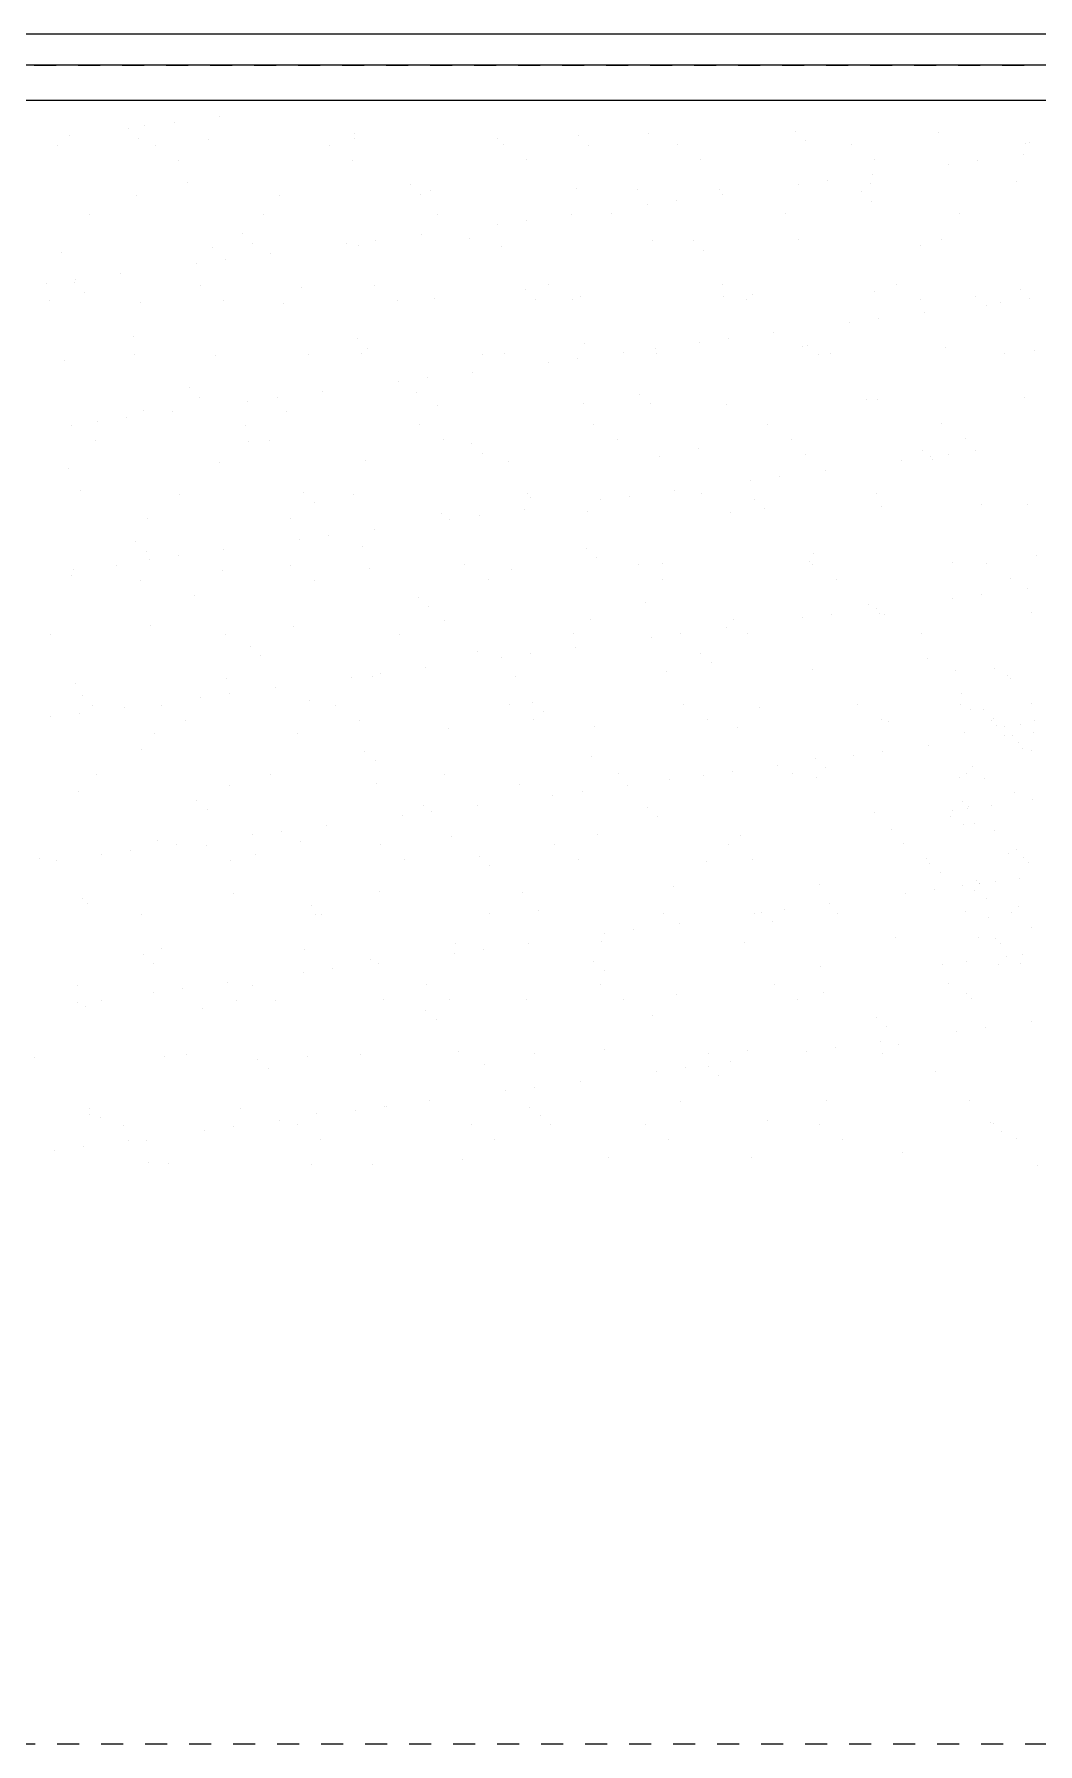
# Model space of a CAD drawing. Header units: millimetres. Extents: x 182 to 305, y 81 to 164.
# Drawn here: x 284.42 to 288.98, y 153.24 to 161.02 of the extents above; entities that cross this region are included whole.
import ezdxf

# ---------------------------------------------------------------- set-up
doc = ezdxf.new("R2010")
doc.units = ezdxf.units.MM
for name, pattern in [('ACAD_ISO04W100', [30.5, 24, -3, 0.5, -3]), ('ACAD_ISO10W100', [18.5, 12, -3, 0.5, -3]), ('DASHDOT', [1, 0.5, -0.25, 0, -0.25]), ('Hidden', [7.14375, 4.7625, -2.38125])]:
    doc.linetypes.add(name, pattern=pattern)
doc.layers.add('A-WALL', color=7, linetype='Continuous', lineweight=9)
for name, color, linetype in [('Lineas Lotes', 7, 'DASHDOT'), ('Lineas Proyecciones', 7, 'Hidden'), ('solado h verde', 7, 'Continuous')]:
    doc.layers.add(name, color=color, linetype=linetype)

msp = doc.modelspace()

# ---------------------------------------------------------------- linework, layer by layer
at = {"linetype": 'ACAD_ISO10W100'}
msp.add_line((188.133186, 160.861102), (304.483929, 160.881522), dxfattribs=at)
at = {"color": 252, "linetype": 'Continuous'}
for p, q in [((288.784816, 158.135352), (288.784816, 158.135352)), ((288.841584, 158.099186), (288.841584, 158.099186)), ((288.856817, 158.08686), (288.856817, 158.08686)), ((288.626725, 157.968228), (288.626725, 157.968228)), ((288.633555, 158.021163), (288.633555, 158.021163)), ((288.675254, 157.947542), (288.675254, 157.947542)), ((288.767545, 157.898383), (288.767545, 157.898383)), ((288.64629, 157.844167), (288.64629, 157.844167)), ((288.792358, 157.875646), (288.792358, 157.875646)), ((288.829142, 157.86824), (288.829142, 157.86824)), ((288.865297, 157.827471), (288.865297, 157.827471)), ((288.899213, 157.877465), (288.899213, 157.877465)), ((288.893538, 157.79825), (288.893538, 157.79825)), ((288.909476, 157.768328), (288.909476, 157.768328)), ((288.950307, 157.762084), (288.950307, 157.762084)), ((288.683735, 157.688153), (288.683735, 157.688153)), ((288.735448, 157.631126), (288.735448, 157.631126)), ((288.638782, 157.527395), (288.638782, 157.527395)), ((288.660965, 157.497548), (288.660965, 157.497548)), ((288.663595, 157.504658), (288.663595, 157.504658)), ((288.770409, 157.511956), (288.770409, 157.511956)), ((288.873777, 157.568081), (288.873777, 157.568081)), ((288.953261, 157.536029), (288.953261, 157.536029)), ((288.583035, 157.460386), (288.583035, 157.460386)), ((288.590895, 157.488323), (288.590895, 157.488323)), ((288.639804, 157.42422), (288.639804, 157.42422)), ((288.692215, 157.428764), (288.692215, 157.428764)), ((288.780713, 157.39734), (288.780713, 157.39734)), ((288.844171, 157.294024), (288.844171, 157.294024)), ((288.882257, 157.308692), (288.882257, 157.308692)), ((288.914703, 157.27456), (288.914703, 157.27456)), ((288.939516, 157.251823), (288.939516, 157.251823)), ((288.691758, 157.123284), (288.691758, 157.123284)), ((288.700695, 157.169375), (288.700695, 157.169375)), ((288.715014, 157.156112), (288.715014, 157.156112)), ((288.785085, 157.165337), (288.785085, 157.165337)), ((288.894529, 157.179746), (288.894529, 157.179746)), ((288.748526, 157.087118), (288.748526, 157.087118)), ((288.890737, 157.049303), (288.890737, 157.049303)), ((288.651949, 157.026352), (288.651949, 157.026352)), ((288.952894, 156.956922), (288.952894, 156.956922)), ((288.709175, 156.909986), (288.709175, 156.909986)), ((288.78594, 156.903572), (288.78594, 156.903572)), ((288.810753, 156.880835), (288.810753, 156.880835)), ((288.656281, 156.799828), (288.656281, 156.799828)), ((288.839133, 156.823901), (288.839133, 156.823901)), ((288.909204, 156.833126), (288.909204, 156.833126)), ((288.546837, 156.78542), (288.546837, 156.78542)), ((288.546837, 156.78542), (288.546837, 156.78542)), ((288.800481, 156.786181), (288.800481, 156.786181)), ((288.899217, 156.789914), (288.899217, 156.789914))]:
    msp.add_line(p, q, dxfattribs=at)
at = {"layer": 'A-WALL', "color": 252, "lineweight": 18}
for p, q in [((304.551104, 161.017443), (188.161099, 161.017443)), ((188.361099, 160.717443), (301.368337, 160.717443))]:
    msp.add_line(p, q, dxfattribs=at)
at = {"layer": 'Lineas Lotes', "color": 252, "linetype": 'ACAD_ISO04W100', "ltscale": 4e-05}
msp.add_line((182.21819, 160.877005), (304.568899, 160.877005), dxfattribs=at)
at = {"layer": 'Lineas Proyecciones', "color": 252, "linetype": 'Hidden', "ltscale": 0.00015}
msp.add_line((244.721873, 153.244648), (304.554906, 153.243768), dxfattribs=at)
at = {"layer": 'solado h verde', "color": 252, "linetype": 'Continuous'}
for p, q in [((285.053595, 160.617825), (285.053595, 160.617825)), ((285.260093, 160.645011), (285.260093, 160.645011)), ((284.576383, 160.554998), (284.576383, 160.554998)), ((284.844856, 160.587117), (284.844856, 160.587117)), ((284.891673, 160.544217), (284.891673, 160.544217)), ((284.921386, 160.600419), (284.921386, 160.600419)), ((285.211015, 160.536864), (285.211015, 160.536864)), ((285.875883, 160.545344), (285.875883, 160.545344)), ((285.876206, 160.564658), (285.876206, 160.564658)), ((286.525638, 160.542228), (286.525638, 160.542228)), ((286.892575, 160.555928), (286.892575, 160.555928)), ((287.211665, 160.566944), (287.211665, 160.566944)), ((287.876533, 160.575425), (287.876533, 160.575425)), ((287.923925, 160.533469), (287.923925, 160.533469)), ((288.526288, 160.572308), (288.526288, 160.572308)), ((284.524988, 160.512147), (284.524988, 160.512147)), ((284.968293, 160.511348), (284.968293, 160.511348)), ((285.759286, 160.512785), (285.759286, 160.512785)), ((286.550278, 160.514222), (286.550278, 160.514222)), ((286.939392, 160.513028), (286.939392, 160.513028)), ((287.34127, 160.51566), (287.34127, 160.51566)), ((288.132263, 160.517097), (288.132263, 160.517097)), ((288.239374, 160.44886), (288.239374, 160.44886)), ((288.912832, 160.468258), (288.912832, 160.468258)), ((288.923255, 160.518534), (288.923255, 160.518534)), ((288.940294, 160.524739), (288.940294, 160.524739)), ((285.075404, 160.443111), (285.075404, 160.443111)), ((285.866396, 160.444548), (285.866396, 160.444548)), ((286.657389, 160.445985), (286.657389, 160.445985)), ((287.448381, 160.447423), (287.448381, 160.447423)), ((288.229122, 160.378246), (288.229122, 160.378246)), ((288.574125, 160.423667), (288.574125, 160.423667)), ((288.706334, 160.441072), (288.706334, 160.441072)), ((285.11265, 160.341729), (285.11265, 160.341729)), ((286.129018, 160.332998), (286.129018, 160.332998)), ((286.21934, 160.307197), (286.21934, 160.307197)), ((286.884208, 160.315678), (286.884208, 160.315678)), ((287.160369, 160.31054), (287.160369, 160.31054)), ((287.533963, 160.312562), (287.533963, 160.312562)), ((287.890414, 160.333655), (287.890414, 160.333655)), ((288.022623, 160.35106), (288.022623, 160.35106)), ((288.176738, 160.301809), (288.176738, 160.301809)), ((288.21999, 160.337278), (288.21999, 160.337278)), ((288.884858, 160.345758), (288.884858, 160.345758)), ((284.883559, 160.285597), (284.883559, 160.285597)), ((285.533313, 160.282481), (285.533313, 160.282481)), ((286.175835, 160.290098), (286.175835, 160.290098)), ((287.206704, 160.243642), (287.206704, 160.243642)), ((287.338913, 160.261048), (287.338913, 160.261048)), ((287.545411, 160.288234), (287.545411, 160.288234)), ((288.223555, 160.258909), (288.223555, 160.258909)), ((284.67001, 160.19602), (284.67001, 160.19602)), ((285.461003, 160.197458), (285.461003, 160.197458)), ((286.251995, 160.198895), (286.251995, 160.198895)), ((286.522994, 160.15363), (286.522994, 160.15363)), ((286.655203, 160.171036), (286.655203, 160.171036)), ((286.861701, 160.198222), (286.861701, 160.198222)), ((287.042987, 160.200332), (287.042987, 160.200332)), ((287.83398, 160.201769), (287.83398, 160.201769)), ((288.624972, 160.203206), (288.624972, 160.203206)), ((285.365462, 160.110069), (285.365462, 160.110069)), ((285.412279, 160.067169), (285.412279, 160.067169)), ((285.839283, 160.063618), (285.839283, 160.063618)), ((285.971493, 160.081024), (285.971493, 160.081024)), ((286.177991, 160.10821), (286.177991, 160.10821)), ((286.396812, 160.087611), (286.396812, 160.087611)), ((287.227665, 160.077531), (287.227665, 160.077531)), ((287.413181, 160.07888), (287.413181, 160.07888)), ((287.892533, 160.086011), (287.892533, 160.086011)), ((288.542288, 160.082895), (288.542288, 160.082895)), ((284.540989, 160.022734), (284.540989, 160.022734)), ((285.227015, 160.04745), (285.227015, 160.04745)), ((285.287782, 159.991012), (285.287782, 159.991012)), ((285.49428, 160.018198), (285.49428, 160.018198)), ((285.891884, 160.055931), (285.891884, 160.055931)), ((286.541638, 160.052815), (286.541638, 160.052815)), ((287.459998, 160.03598), (287.459998, 160.03598)), ((288.444531, 160.056421), (288.444531, 160.056421)), ((284.81057, 159.928185), (284.81057, 159.928185)), ((285.155573, 159.973606), (285.155573, 159.973606)), ((284.471863, 159.883594), (284.471863, 159.883594)), ((284.601905, 159.88714), (284.601905, 159.88714)), ((284.604072, 159.900999), (284.604072, 159.900999)), ((284.648723, 159.84424), (284.648723, 159.84424)), ((285.173431, 159.875306), (285.173431, 159.875306)), ((285.633256, 159.864681), (285.633256, 159.864681)), ((285.964423, 159.876743), (285.964423, 159.876743)), ((286.649625, 159.855951), (286.649625, 159.855951)), ((286.755415, 159.878181), (286.755415, 159.878181)), ((287.546408, 159.879618), (287.546408, 159.879618)), ((287.680975, 159.833492), (287.680975, 159.833492)), ((288.23599, 159.847865), (288.23599, 159.847865)), ((288.3374, 159.881055), (288.3374, 159.881055)), ((288.900858, 159.856345), (288.900858, 159.856345)), ((284.489549, 159.805632), (284.489549, 159.805632)), ((284.899559, 159.796184), (284.899559, 159.796184)), ((285.280541, 159.807069), (285.280541, 159.807069)), ((285.549314, 159.793068), (285.549314, 159.793068)), ((286.071534, 159.808506), (286.071534, 159.808506)), ((286.235341, 159.817784), (286.235341, 159.817784)), ((286.696442, 159.813051), (286.696442, 159.813051)), ((286.862526, 159.809944), (286.862526, 159.809944)), ((286.900209, 159.826265), (286.900209, 159.826265)), ((287.549963, 159.823148), (287.549963, 159.823148)), ((287.653518, 159.811381), (287.653518, 159.811381)), ((288.444511, 159.812818), (288.444511, 159.812818)), ((288.463309, 159.751433), (288.463309, 159.751433)), ((288.697344, 159.824762), (288.697344, 159.824762)), ((288.744161, 159.781862), (288.744161, 159.781862)), ((288.808312, 159.796854), (288.808312, 159.796854)), ((288.940521, 159.81426), (288.940521, 159.81426)), ((288.124601, 159.706842), (288.124601, 159.706842)), ((288.25681, 159.724247), (288.25681, 159.724247)), ((284.869699, 159.641752), (284.869699, 159.641752)), ((285.886068, 159.633021), (285.886068, 159.633021)), ((286.917419, 159.610563), (286.917419, 159.610563)), ((287.440891, 159.61683), (287.440891, 159.61683)), ((287.5731, 159.634235), (287.5731, 159.634235)), ((287.779598, 159.661421), (287.779598, 159.661421)), ((287.908534, 159.596598), (287.908534, 159.596598)), ((287.933787, 159.601832), (287.933787, 159.601832)), ((284.556989, 159.533321), (284.556989, 159.533321)), ((284.875148, 159.559979), (284.875148, 159.559979)), ((285.243016, 159.558037), (285.243016, 159.558037)), ((285.66614, 159.561416), (285.66614, 159.561416)), ((285.907884, 159.566518), (285.907884, 159.566518)), ((285.932885, 159.590121), (285.932885, 159.590121)), ((286.457132, 159.562853), (286.457132, 159.562853)), ((286.557639, 159.563401), (286.557639, 159.563401)), ((286.757181, 159.526817), (286.757181, 159.526817)), ((286.88939, 159.544223), (286.88939, 159.544223)), ((287.095888, 159.571409), (287.095888, 159.571409)), ((287.243666, 159.588118), (287.243666, 159.588118)), ((287.248125, 159.56429), (287.248125, 159.56429)), ((287.980604, 159.558932), (287.980604, 159.558932)), ((288.039117, 159.565727), (288.039117, 159.565727)), ((288.558288, 159.593482), (288.558288, 159.593482)), ((288.830109, 159.567165), (288.830109, 159.567165)), ((288.965138, 159.579374), (288.965138, 159.579374)), ((286.20568, 159.454211), (286.20568, 159.454211)), ((286.412178, 159.481397), (286.412178, 159.481397)), ((285.122512, 159.410092), (285.122512, 159.410092)), ((285.169329, 159.367192), (285.169329, 159.367192)), ((285.521969, 159.364199), (285.521969, 159.364199)), ((285.728467, 159.391385), (285.728467, 159.391385)), ((286.07347, 159.436805), (286.07347, 159.436805)), ((286.153862, 159.387634), (286.153862, 159.387634)), ((287.170231, 159.378903), (287.170231, 159.378903)), ((288.916859, 159.366932), (288.916859, 159.366932)), ((284.915559, 159.306771), (284.915559, 159.306771)), ((285.044757, 159.301373), (285.044757, 159.301373)), ((285.38976, 159.346793), (285.38976, 159.346793)), ((285.565314, 159.303655), (285.565314, 159.303655)), ((286.251341, 159.328371), (286.251341, 159.328371)), ((286.916209, 159.336851), (286.916209, 159.336851)), ((287.217048, 159.336003), (287.217048, 159.336003)), ((287.565964, 159.333735), (287.565964, 159.333735)), ((288.201581, 159.356444), (288.201581, 159.356444)), ((288.251991, 159.358451), (288.251991, 159.358451)), ((284.587576, 159.237827), (284.587576, 159.237827)), ((284.70605, 159.256781), (284.70605, 159.256781)), ((284.838259, 159.274187), (284.838259, 159.274187)), ((285.378568, 159.239264), (285.378568, 159.239264)), ((286.16956, 159.240702), (286.16956, 159.240702)), ((286.960553, 159.242139), (286.960553, 159.242139)), ((287.751545, 159.243576), (287.751545, 159.243576)), ((288.542537, 159.245013), (288.542537, 159.245013)), ((284.694686, 159.16959), (284.694686, 159.16959)), ((285.390306, 159.164704), (285.390306, 159.164704)), ((285.485679, 159.171027), (285.485679, 159.171027)), ((286.276671, 159.172465), (286.276671, 159.172465)), ((286.406674, 159.155974), (286.406674, 159.155974)), ((287.067663, 159.173902), (287.067663, 159.173902)), ((287.438025, 159.133515), (287.438025, 159.133515)), ((287.858656, 159.175339), (287.858656, 159.175339)), ((288.649648, 159.176776), (288.649648, 159.176776)), ((285.259016, 159.068624), (285.259016, 159.068624)), ((285.923884, 159.077105), (285.923884, 159.077105)), ((286.453492, 159.113074), (286.453492, 159.113074)), ((286.573639, 159.073988), (286.573639, 159.073988)), ((287.259666, 159.098704), (287.259666, 159.098704)), ((287.924534, 159.107185), (287.924534, 159.107185)), ((288.358788, 159.080029), (288.358788, 159.080029)), ((288.454394, 159.124785), (288.454394, 159.124785)), ((288.490997, 159.097434), (288.490997, 159.097434)), ((288.501211, 159.081885), (288.501211, 159.081885)), ((288.574289, 159.104069), (288.574289, 159.104069)), ((288.697496, 159.12462), (288.697496, 159.12462)), ((284.572989, 159.043908), (284.572989, 159.043908)), ((287.675078, 158.990017), (287.675078, 158.990017)), ((287.807287, 159.007422), (287.807287, 159.007422)), ((288.013785, 159.034608), (288.013785, 159.034608)), ((284.626749, 158.941775), (284.626749, 158.941775)), ((285.080285, 158.923937), (285.080285, 158.923937)), ((285.643118, 158.933044), (285.643118, 158.933044)), ((285.871277, 158.925374), (285.871277, 158.925374)), ((286.66227, 158.926811), (286.66227, 158.926811)), ((286.674468, 158.910586), (286.674468, 158.910586)), ((286.991368, 158.900004), (286.991368, 158.900004)), ((287.123577, 158.91741), (287.123577, 158.91741)), ((287.330075, 158.944596), (287.330075, 158.944596)), ((287.453262, 158.928248), (287.453262, 158.928248)), ((287.690837, 158.901855), (287.690837, 158.901855)), ((288.244254, 158.929686), (288.244254, 158.929686)), ((284.93156, 158.817358), (284.93156, 158.817358)), ((285.689935, 158.890144), (285.689935, 158.890144)), ((286.267341, 158.838958), (286.267341, 158.838958)), ((286.439867, 158.827398), (286.439867, 158.827398)), ((286.646365, 158.854584), (286.646365, 158.854584)), ((286.932209, 158.847438), (286.932209, 158.847438)), ((287.581964, 158.844322), (287.581964, 158.844322)), ((287.737654, 158.858955), (287.737654, 158.858955)), ((288.267991, 158.869038), (288.267991, 158.869038)), ((288.722188, 158.879397), (288.722188, 158.879397)), ((288.932859, 158.877519), (288.932859, 158.877519)), ((285.581314, 158.814241), (285.581314, 158.814241)), ((285.962654, 158.764572), (285.962654, 158.764572)), ((286.307657, 158.809992), (286.307657, 158.809992)), ((284.879562, 158.710115), (284.879562, 158.710115)), ((284.926379, 158.667215), (284.926379, 158.667215)), ((285.278944, 158.67456), (285.278944, 158.67456)), ((285.623947, 158.71998), (285.623947, 158.71998)), ((285.756156, 158.737386), (285.756156, 158.737386)), ((285.910912, 158.687656), (285.910912, 158.687656)), ((286.927281, 158.678926), (286.927281, 158.678926)), ((284.595234, 158.584547), (284.595234, 158.584547)), ((284.792713, 158.601786), (284.792713, 158.601786)), ((284.940237, 158.629968), (284.940237, 158.629968)), ((285.072446, 158.647374), (285.072446, 158.647374)), ((285.583705, 158.603223), (285.583705, 158.603223)), ((285.939885, 158.587691), (285.939885, 158.587691)), ((286.374698, 158.60466), (286.374698, 158.60466)), ((286.589639, 158.584575), (286.589639, 158.584575)), ((286.974098, 158.636026), (286.974098, 158.636026)), ((287.16569, 158.606097), (287.16569, 158.606097)), ((287.275666, 158.609291), (287.275666, 158.609291)), ((287.940534, 158.617772), (287.940534, 158.617772)), ((287.956682, 158.607534), (287.956682, 158.607534)), ((287.958631, 158.656467), (287.958631, 158.656467)), ((288.590289, 158.614655), (288.590289, 158.614655)), ((288.747675, 158.608971), (288.747675, 158.608971)), ((288.975, 158.647737), (288.975, 158.647737)), ((284.58899, 158.554495), (284.58899, 158.554495)), ((284.899824, 158.533549), (284.899824, 158.533549)), ((285.275016, 158.579211), (285.275016, 158.579211)), ((285.690816, 158.534986), (285.690816, 158.534986)), ((286.481808, 158.536423), (286.481808, 158.536423)), ((287.272801, 158.53786), (287.272801, 158.53786)), ((288.063793, 158.539297), (288.063793, 158.539297)), ((288.854785, 158.540734), (288.854785, 158.540734)), ((285.147355, 158.464727), (285.147355, 158.464727)), ((286.163724, 158.455997), (286.163724, 158.455997)), ((287.195075, 158.433538), (287.195075, 158.433538)), ((288.592975, 158.453216), (288.592975, 158.453216)), ((288.725184, 158.470621), (288.725184, 158.470621)), ((288.931683, 158.497807), (288.931683, 158.497807)), ((286.210541, 158.413097), (286.210541, 158.413097)), ((286.94821, 158.358025), (286.94821, 158.358025)), ((287.597964, 158.354909), (287.597964, 158.354909)), ((287.909265, 158.363204), (287.909265, 158.363204)), ((288.041474, 158.380609), (288.041474, 158.380609)), ((288.211443, 158.424807), (288.211443, 158.424807)), ((288.247972, 158.407795), (288.247972, 158.407795)), ((288.258261, 158.381907), (288.258261, 158.381907)), ((288.283991, 158.379625), (288.283991, 158.379625)), ((288.948859, 158.388105), (288.948859, 158.388105)), ((284.49443, 158.286458), (284.49443, 158.286458)), ((284.94756, 158.327944), (284.94756, 158.327944)), ((285.285422, 158.287895), (285.285422, 158.287895)), ((285.597315, 158.324828), (285.597315, 158.324828)), ((286.076414, 158.289332), (286.076414, 158.289332)), ((286.283341, 158.349544), (286.283341, 158.349544)), ((286.867407, 158.29077), (286.867407, 158.29077)), ((287.225555, 158.273191), (287.225555, 158.273191)), ((287.357764, 158.290597), (287.357764, 158.290597)), ((287.564262, 158.317783), (287.564262, 158.317783)), ((287.658399, 158.292207), (287.658399, 158.292207)), ((288.449392, 158.293644), (288.449392, 158.293644)), ((285.400168, 158.233067), (285.400168, 158.233067)), ((286.431518, 158.210609), (286.431518, 158.210609)), ((286.674054, 158.200585), (286.674054, 158.200585)), ((286.880552, 158.227771), (286.880552, 158.227771)), ((287.447887, 158.201878), (287.447887, 158.201878)), ((285.446985, 158.190167), (285.446985, 158.190167)), ((286.196841, 158.137759), (286.196841, 158.137759)), ((286.541844, 158.183179), (286.541844, 158.183179)), ((287.291667, 158.119878), (287.291667, 158.119878)), ((287.494704, 158.158978), (287.494704, 158.158978)), ((287.956535, 158.128359), (287.956535, 158.128359)), ((288.479237, 158.17942), (288.479237, 158.17942)), ((288.606289, 158.125242), (288.606289, 158.125242)), ((284.60499, 158.065081), (284.60499, 158.065081)), ((285.291017, 158.089798), (285.291017, 158.089798)), ((285.513131, 158.047747), (285.513131, 158.047747)), ((285.858134, 158.093167), (285.858134, 158.093167)), ((285.955885, 158.098278), (285.955885, 158.098278)), ((285.990343, 158.110573), (285.990343, 158.110573)), ((286.60564, 158.095162), (286.60564, 158.095162)), ((284.636611, 158.010138), (284.636611, 158.010138)), ((284.683429, 157.967238), (284.683429, 157.967238)), ((284.99785, 157.965744), (284.99785, 157.965744)), ((285.174424, 158.003155), (285.174424, 158.003155)), ((285.306633, 158.020561), (285.306633, 158.020561)), ((285.667962, 157.987679), (285.667962, 157.987679)), ((285.788842, 157.967181), (285.788842, 157.967181)), ((286.579835, 157.968618), (286.579835, 157.968618)), ((286.684331, 157.978949), (286.684331, 157.978949)), ((287.370827, 157.970055), (287.370827, 157.970055)), ((288.16182, 157.971493), (288.16182, 157.971493)), ((288.952812, 157.97293), (288.952812, 157.97293)), ((284.490714, 157.913143), (284.490714, 157.913143)), ((284.622923, 157.930548), (284.622923, 157.930548)), ((284.829421, 157.957734), (284.829421, 157.957734)), ((285.104961, 157.897507), (285.104961, 157.897507)), ((285.895953, 157.898944), (285.895953, 157.898944)), ((286.686946, 157.900381), (286.686946, 157.900381)), ((286.731148, 157.936049), (286.731148, 157.936049)), ((287.477938, 157.901818), (287.477938, 157.901818)), ((287.715681, 157.95649), (287.715681, 157.95649)), ((288.26893, 157.903255), (288.26893, 157.903255)), ((288.299992, 157.890212), (288.299992, 157.890212)), ((288.73205, 157.94776), (288.73205, 157.94776)), ((288.778867, 157.90486), (288.778867, 157.90486)), ((288.96486, 157.898692), (288.96486, 157.898692)), ((284.96356, 157.838531), (284.96356, 157.838531)), ((285.613315, 157.835415), (285.613315, 157.835415)), ((286.299342, 157.860131), (286.299342, 157.860131)), ((286.96421, 157.868612), (286.96421, 157.868612)), ((287.613965, 157.865495), (287.613965, 157.865495)), ((288.827162, 157.826403), (288.827162, 157.826403)), ((288.959371, 157.843809), (288.959371, 157.843809)), ((284.904405, 157.76475), (284.904405, 157.76475)), ((285.920774, 157.756019), (285.920774, 157.756019)), ((286.952124, 157.733561), (286.952124, 157.733561)), ((288.143452, 157.736391), (288.143452, 157.736391)), ((288.275661, 157.753796), (288.275661, 157.753796)), ((288.482159, 157.780982), (288.482159, 157.780982)), ((284.699567, 157.650416), (284.699567, 157.650416)), ((285.490559, 157.651853), (285.490559, 157.651853)), ((285.967591, 157.713119), (285.967591, 157.713119)), ((286.281552, 157.653291), (286.281552, 157.653291)), ((287.072544, 157.654728), (287.072544, 157.654728)), ((287.591951, 157.663784), (287.591951, 157.663784)), ((287.798449, 157.69097), (287.798449, 157.69097)), ((287.863536, 157.656165), (287.863536, 157.656165)), ((287.968493, 157.72483), (287.968493, 157.72483)), ((288.01531, 157.68193), (288.01531, 157.68193)), ((288.654529, 157.657602), (288.654529, 157.657602)), ((284.62099, 157.575668), (284.62099, 157.575668)), ((285.307017, 157.600384), (285.307017, 157.600384)), ((285.971885, 157.608865), (285.971885, 157.608865)), ((286.62164, 157.605748), (286.62164, 157.605748)), ((286.908241, 157.573772), (286.908241, 157.573772)), ((287.114739, 157.600958), (287.114739, 157.600958)), ((287.307667, 157.630465), (287.307667, 157.630465)), ((287.459742, 157.646379), (287.459742, 157.646379)), ((287.972535, 157.638945), (287.972535, 157.638945)), ((288.62229, 157.635829), (288.62229, 157.635829)), ((285.157218, 157.53309), (285.157218, 157.53309)), ((286.188568, 157.510632), (286.188568, 157.510632)), ((286.431028, 157.510946), (286.431028, 157.510946)), ((286.776031, 157.556366), (286.776031, 157.556366)), ((287.204937, 157.501901), (287.204937, 157.501901)), ((285.204035, 157.49019), (285.204035, 157.49019)), ((285.747318, 157.420934), (285.747318, 157.420934)), ((286.092321, 157.466354), (286.092321, 157.466354)), ((286.22453, 157.48376), (286.22453, 157.48376)), ((287.251754, 157.459001), (287.251754, 157.459001)), ((288.236287, 157.479442), (288.236287, 157.479442)), ((284.97956, 157.349118), (284.97956, 157.349118)), ((285.408611, 157.376342), (285.408611, 157.376342)), ((285.54082, 157.393748), (285.54082, 157.393748)), ((285.629315, 157.346002), (285.629315, 157.346002)), ((286.315342, 157.370718), (286.315342, 157.370718)), ((286.98021, 157.379198), (286.98021, 157.379198)), ((287.629965, 157.376082), (287.629965, 157.376082)), ((288.315992, 157.400798), (288.315992, 157.400798)), ((284.440478, 157.267261), (284.440478, 157.267261)), ((284.724901, 157.28633), (284.724901, 157.28633)), ((284.85711, 157.303736), (284.85711, 157.303736)), ((285.063608, 157.330922), (285.063608, 157.330922)), ((285.202987, 157.329702), (285.202987, 157.329702)), ((285.310098, 157.261465), (285.310098, 157.261465)), ((285.425012, 157.287702), (285.425012, 157.287702)), ((285.99398, 157.331139), (285.99398, 157.331139)), ((286.10109, 157.262902), (286.10109, 157.262902)), ((286.44138, 157.278972), (286.44138, 157.278972)), ((286.784972, 157.332576), (286.784972, 157.332576)), ((286.892083, 157.264339), (286.892083, 157.264339)), ((287.575964, 157.334014), (287.575964, 157.334014)), ((287.683075, 157.265777), (287.683075, 157.265777)), ((288.366957, 157.335451), (288.366957, 157.335451)), ((288.474068, 157.267214), (288.474068, 157.267214)), ((284.519106, 157.260028), (284.519106, 157.260028)), ((286.488198, 157.236072), (286.488198, 157.236072)), ((287.472731, 157.256513), (287.472731, 157.256513)), ((288.4891, 157.247783), (288.4891, 157.247783)), ((288.535917, 157.204883), (288.535917, 157.204883)), ((285.323017, 157.110971), (285.323017, 157.110971)), ((285.987886, 157.119452), (285.987886, 157.119452)), ((286.63764, 157.116335), (286.63764, 157.116335)), ((287.323667, 157.141051), (287.323667, 157.141051)), ((287.988535, 157.149532), (287.988535, 157.149532)), ((288.377639, 157.109578), (288.377639, 157.109578)), ((288.509848, 157.126983), (288.509848, 157.126983)), ((288.63829, 157.146416), (288.63829, 157.146416)), ((288.716346, 157.154169), (288.716346, 157.154169)), ((284.63699, 157.086255), (284.63699, 157.086255)), ((284.661455, 157.064773), (284.661455, 157.064773)), ((285.677824, 157.056042), (285.677824, 157.056042)), ((286.709174, 157.033584), (286.709174, 157.033584)), ((287.826138, 157.036971), (287.826138, 157.036971)), ((288.032636, 157.064157), (288.032636, 157.064157)), ((284.904704, 157.014374), (284.904704, 157.014374)), ((285.695697, 157.015812), (285.695697, 157.015812)), ((285.724641, 157.013142), (285.724641, 157.013142)), ((286.486689, 157.017249), (286.486689, 157.017249)), ((287.277681, 157.018686), (287.277681, 157.018686)), ((287.348926, 156.974145), (287.348926, 156.974145)), ((287.693929, 157.019566), (287.693929, 157.019566)), ((287.725543, 157.024853), (287.725543, 157.024853)), ((287.77236, 156.981953), (287.77236, 156.981953)), ((288.068674, 157.020123), (288.068674, 157.020123)), ((288.756893, 157.002395), (288.756893, 157.002395)), ((288.859666, 157.02156), (288.859666, 157.02156)), ((286.331342, 156.881305), (286.331342, 156.881305)), ((286.665215, 156.884133), (286.665215, 156.884133)), ((286.996211, 156.889785), (286.996211, 156.889785)), ((287.010218, 156.929553), (287.010218, 156.929553)), ((287.142428, 156.946959), (287.142428, 156.946959)), ((287.645965, 156.886669), (287.645965, 156.886669)), ((288.331992, 156.911385), (288.331992, 156.911385)), ((284.914267, 156.833113), (284.914267, 156.833113)), ((284.995561, 156.859705), (284.995561, 156.859705)), ((285.645316, 156.856588), (285.645316, 156.856588)), ((285.945618, 156.810655), (285.945618, 156.810655)), ((286.326508, 156.839541), (286.326508, 156.839541)), ((286.458717, 156.856947), (286.458717, 156.856947)), ((286.961987, 156.801924), (286.961987, 156.801924)), ((284.961085, 156.790213), (284.961085, 156.790213)), ((285.642798, 156.749529), (285.642798, 156.749529)), ((285.775007, 156.766935), (285.775007, 156.766935)), ((285.981505, 156.794121), (285.981505, 156.794121)), ((287.008804, 156.759024), (287.008804, 156.759024)), ((287.993337, 156.779465), (287.993337, 156.779465)), ((284.617132, 156.692223), (284.617132, 156.692223)), ((284.959088, 156.659517), (284.959088, 156.659517)), ((285.091297, 156.676923), (285.091297, 156.676923)), ((285.297795, 156.704109), (285.297795, 156.704109)), ((285.408125, 156.69366), (285.408125, 156.69366)), ((286.199117, 156.695097), (286.199117, 156.695097)), ((286.990109, 156.696535), (286.990109, 156.696535)), ((287.339667, 156.651638), (287.339667, 156.651638)), ((287.781102, 156.697972), (287.781102, 156.697972)), ((288.004536, 156.660119), (288.004536, 156.660119)), ((288.572094, 156.699409), (288.572094, 156.699409)), ((288.65429, 156.657002), (288.65429, 156.657002)), ((284.614085, 156.614096), (284.614085, 156.614096)), ((284.652991, 156.596842), (284.652991, 156.596842)), ((284.724243, 156.623986), (284.724243, 156.623986)), ((285.182061, 156.587725), (285.182061, 156.587725)), ((285.339018, 156.621558), (285.339018, 156.621558)), ((285.515235, 156.625423), (285.515235, 156.625423)), ((286.003886, 156.630038), (286.003886, 156.630038)), ((286.19843, 156.578995), (286.19843, 156.578995)), ((286.306228, 156.62686), (286.306228, 156.62686)), ((286.653641, 156.626922), (286.653641, 156.626922)), ((287.09722, 156.628298), (287.09722, 156.628298)), ((287.888212, 156.629735), (287.888212, 156.629735)), ((288.679205, 156.631172), (288.679205, 156.631172)), ((286.245247, 156.536095), (286.245247, 156.536095)), ((287.229781, 156.556536), (287.229781, 156.556536)), ((288.246149, 156.547806), (288.246149, 156.547806)), ((288.292967, 156.504906), (288.292967, 156.504906)), ((288.744035, 156.500171), (288.744035, 156.500171)), ((288.950533, 156.527357), (288.950533, 156.527357)), ((288.060325, 156.410158), (288.060325, 156.410158)), ((288.266823, 156.437344), (288.266823, 156.437344)), ((288.347993, 156.421972), (288.347993, 156.421972)), ((288.611826, 156.482765), (288.611826, 156.482765)), ((284.418505, 156.364796), (284.418505, 156.364796)), ((285.011561, 156.370292), (285.011561, 156.370292)), ((285.109842, 156.378333), (285.109842, 156.378333)), ((285.434874, 156.356065), (285.434874, 156.356065)), ((285.661316, 156.367175), (285.661316, 156.367175)), ((285.900834, 156.37977), (285.900834, 156.37977)), ((286.347343, 156.391891), (286.347343, 156.391891)), ((286.466224, 156.333607), (286.466224, 156.333607)), ((286.691826, 156.381207), (286.691826, 156.381207)), ((287.012211, 156.400372), (287.012211, 156.400372)), ((287.482819, 156.382644), (287.482819, 156.382644)), ((287.583113, 156.347332), (287.583113, 156.347332)), ((287.661966, 156.397256), (287.661966, 156.397256)), ((287.928116, 156.392753), (287.928116, 156.392753)), ((288.273811, 156.384081), (288.273811, 156.384081)), ((285.481691, 156.313165), (285.481691, 156.313165)), ((286.899402, 156.25732), (286.899402, 156.25732)), ((287.244405, 156.302741), (287.244405, 156.302741)), ((287.376615, 156.320146), (287.376615, 156.320146)), ((287.482593, 156.324876), (287.482593, 156.324876)), ((287.52941, 156.281976), (287.52941, 156.281976)), ((288.513943, 156.302418), (288.513943, 156.302418)), ((286.560695, 156.212728), (286.560695, 156.212728)), ((286.692904, 156.230134), (286.692904, 156.230134)), ((284.668991, 156.107428), (284.668991, 156.107428)), ((284.671317, 156.133136), (284.671317, 156.133136)), ((285.355018, 156.132145), (285.355018, 156.132145)), ((285.702668, 156.110677), (285.702668, 156.110677)), ((285.876985, 156.122716), (285.876985, 156.122716)), ((286.009194, 156.140122), (286.009194, 156.140122)), ((286.019886, 156.140625), (286.019886, 156.140625)), ((286.215692, 156.167308), (286.215692, 156.167308)), ((286.669641, 156.137509), (286.669641, 156.137509)), ((286.719036, 156.101947), (286.719036, 156.101947)), ((287.355668, 156.162225), (287.355668, 156.162225)), ((288.020536, 156.170706), (288.020536, 156.170706)), ((288.670291, 156.167589), (288.670291, 156.167589)), ((284.718134, 156.090236), (284.718134, 156.090236)), ((284.822269, 156.056181), (284.822269, 156.056181)), ((285.193275, 156.032704), (285.193275, 156.032704)), ((285.325484, 156.05011), (285.325484, 156.05011)), ((285.531982, 156.077296), (285.531982, 156.077296)), ((285.613262, 156.057619), (285.613262, 156.057619)), ((286.404254, 156.059056), (286.404254, 156.059056)), ((286.765854, 156.059047), (286.765854, 156.059047)), ((287.195247, 156.060493), (287.195247, 156.060493)), ((287.750387, 156.079488), (287.750387, 156.079488)), ((287.986239, 156.06193), (287.986239, 156.06193)), ((288.766756, 156.070758), (288.766756, 156.070758)), ((288.777231, 156.063367), (288.777231, 156.063367)), ((288.813573, 156.027858), (288.813573, 156.027858)), ((284.509564, 155.942692), (284.509564, 155.942692)), ((284.641773, 155.960098), (284.641773, 155.960098)), ((284.848272, 155.987284), (284.848272, 155.987284)), ((284.92938, 155.987944), (284.92938, 155.987944)), ((285.720373, 155.989382), (285.720373, 155.989382)), ((286.511365, 155.990819), (286.511365, 155.990819)), ((287.302357, 155.992256), (287.302357, 155.992256)), ((288.09335, 155.993693), (288.09335, 155.993693)), ((288.884342, 155.99513), (288.884342, 155.99513)), ((284.939111, 155.887748), (284.939111, 155.887748)), ((285.027561, 155.880878), (285.027561, 155.880878)), ((285.677316, 155.877762), (285.677316, 155.877762)), ((285.95548, 155.879018), (285.95548, 155.879018)), ((286.363343, 155.902478), (286.363343, 155.902478)), ((287.028211, 155.910959), (287.028211, 155.910959)), ((287.677966, 155.907842), (287.677966, 155.907842)), ((288.363993, 155.932559), (288.363993, 155.932559)), ((288.978222, 155.873358), (288.978222, 155.873358))]:
    msp.add_line(p, q, dxfattribs=at)

doc.saveas('drawing.dxf')
